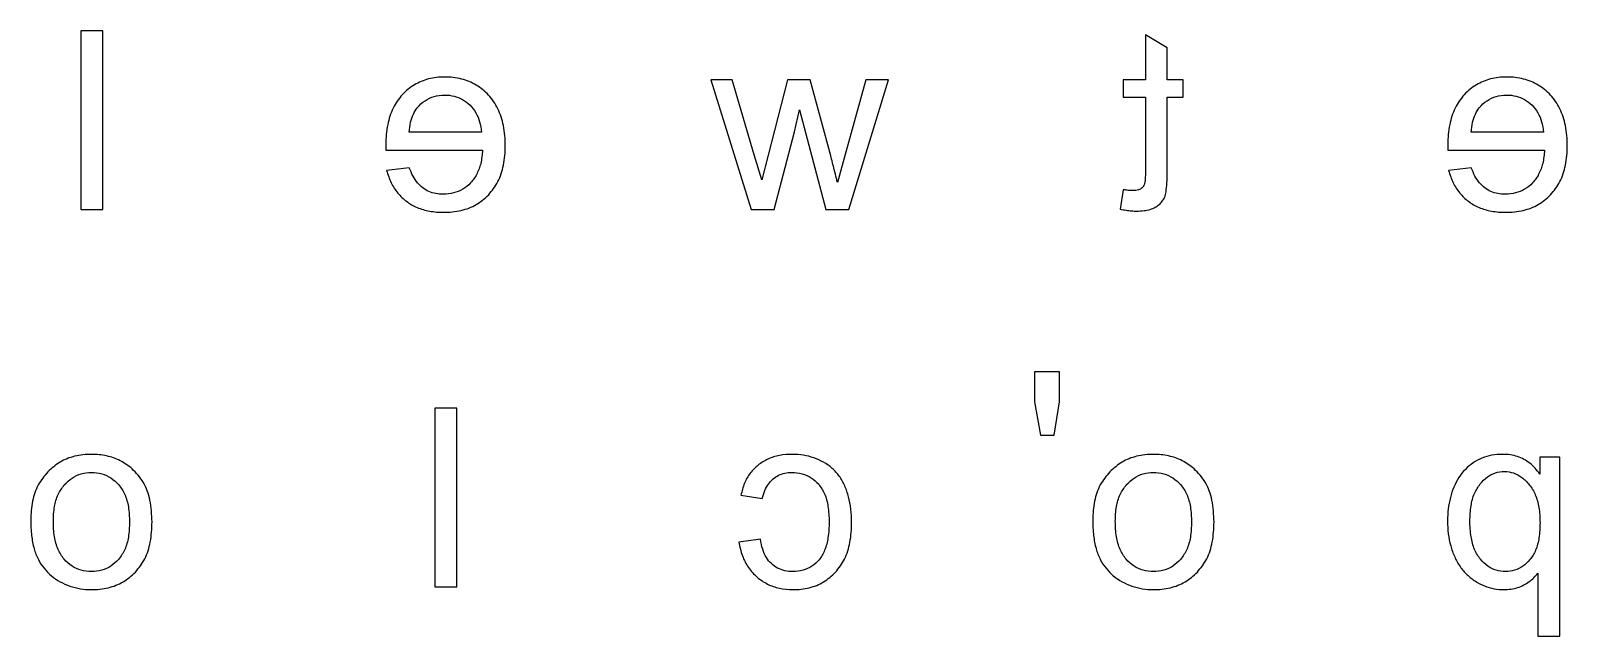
# Model space of a CAD drawing. Extents: x 20 to 296, y 20 to 296.
# Drawn here: x 87.9 to 153.1, y 57.4 to 83 of the extents above; entities that cross this region are included whole.
import ezdxf

# ---------------------------------------------------------------- set-up
doc = ezdxf.new("R2010")
doc.units = 0
doc.layers.add('english_lower_FINAL_Helvetica_C4_v3.0', color=7, linetype='CONTINUOUS')

msp = doc.modelspace()

# ---------------------------------------------------------------- linework, layer by layer
at = {"layer": 'english_lower_FINAL_Helvetica_C4_v3.0', "color": 7}
for p, q in [((90.997777, 83.04283), (90.067601, 83.04283)), ((90.067601, 83.04283), (90.067601, 75.467065)), ((90.997777, 75.467065), (90.997777, 83.04283)), ((136.102923, 82.314193), (135.177915, 82.872298)), ((135.177915, 82.872298), (135.177915, 80.955103)), ((136.102923, 80.955103), (136.102923, 82.314193)), ((117.664658, 80.955103), (116.76032, 80.955103)), ((116.76032, 80.955103), (118.475978, 75.467065)), ((118.605169, 77.78217), (117.664658, 80.955103)), ((120.015936, 80.955103), (119.19428, 77.771834)), ((120.971949, 80.955103), (120.015936, 80.955103)), ((121.845281, 77.740828), (120.971949, 80.955103)), ((123.328395, 80.955103), (122.455063, 77.787337)), ((122.610092, 75.467065), (124.289576, 80.955103)), ((124.289576, 80.955103), (123.328395, 80.955103)), ((135.177915, 80.955103), (134.242572, 80.955103)), ((134.242572, 80.955103), (134.242572, 80.231632)), ((136.785052, 80.955103), (136.102923, 80.955103)), ((136.785052, 80.231632), (136.785052, 80.955103)), ((134.242572, 80.231632), (135.177915, 80.231632)), ((135.177915, 80.231632), (135.177915, 77.022526)), ((136.102923, 77.074202), (136.102923, 80.231632)), ((136.102923, 80.231632), (136.785052, 80.231632)), ((120.315659, 78.753686), (120.527532, 79.68903)), ((120.527532, 79.68903), (121.638575, 75.467065)), ((107.041729, 78.738184), (103.977317, 78.738184)), ((107.041729, 78.738184), (107.041729, 78.738184)), ((119.442327, 75.467065), (120.315659, 78.753686)), ((152.041745, 78.738184), (148.977332, 78.738184)), ((152.041745, 78.738184), (152.041745, 78.738184)), ((103.000633, 77.973372), (107.093406, 77.973372)), ((118.920395, 76.722803), (118.605169, 77.78217)), ((119.19428, 77.771834), (118.920395, 76.722803)), ((122.455063, 77.787337), (122.129501, 76.609115)), ((148.000648, 77.973372), (152.093422, 77.973372)), ((103.987652, 77.234399), (103.02647, 77.115544)), ((103.987653, 77.234399), (103.987652, 77.234399)), ((148.987668, 77.234399), (148.026486, 77.115544)), ((148.987668, 77.234399), (148.987668, 77.234399)), ((134.242572, 76.299056), (134.108213, 75.477401)), ((134.242572, 76.299056), (134.242572, 76.299056)), ((90.067601, 75.467065), (90.997777, 75.467065)), ((90.997777, 75.467065), (90.997777, 75.467065)), ((118.475978, 75.467065), (119.442327, 75.467065)), ((121.638575, 75.467065), (122.610092, 75.467065)), ((122.610092, 75.467065), (122.610092, 75.467065)), ((131.545627, 68.575802), (130.48626, 68.575802)), ((130.48626, 68.575802), (130.48626, 67.309729)), ((131.545627, 67.309729), (131.545627, 68.575802)), ((130.48626, 67.309729), (130.734307, 65.893795)), ((131.307915, 65.893795), (131.545627, 67.309729)), ((105.997782, 67.042841), (105.067607, 67.042841)), ((105.067607, 67.042841), (105.067607, 59.467076)), ((105.997782, 59.467076), (105.997782, 67.042841)), ((130.734307, 65.893795), (131.307915, 65.893795)), ((131.307915, 65.893795), (131.307915, 65.893795)), ((152.744544, 64.955113), (151.897051, 64.955113)), ((151.897051, 64.955113), (151.897051, 64.241978)), ((152.744544, 57.363845), (152.744544, 64.955113)), ((118.040201, 63.342809), (118.944538, 63.203282)), ((92.134741, 62.211095), (92.134741, 62.211095)), ((93.090755, 62.211095), (93.090755, 62.211095)), ((137.134757, 62.211095), (137.134757, 62.211095)), ((138.090771, 62.211095), (138.090771, 62.211095)), ((151.902218, 62.180089), (151.902218, 62.180089)), ((118.867024, 61.477289), (117.952351, 61.358434)), ((118.867024, 61.477289), (118.867024, 61.477289)), ((151.814368, 60.035517), (151.814368, 57.363845)), ((105.067607, 59.467076), (105.997782, 59.467076)), ((105.997782, 59.467076), (105.997782, 59.467076)), ((151.814368, 57.363845), (152.744544, 57.363845)), ((152.744544, 57.363845), (152.744544, 57.363845))]:
    msp.add_line(p, q, dxfattribs=at)
for points, knots in [([(107.351788, 76.082015), (107.493906, 76.262641), (107.788158, 76.636621), (108.010636, 77.367257), (108.077621, 78.173384), (108.011981, 78.990272), (107.778095, 79.734877), (107.372176, 80.329871), (106.838001, 80.767058), (106.193991, 81.030013), (105.49877, 81.104272), (104.809452, 81.031005), (104.183566, 80.772502), (103.662807, 80.34456), (103.265739, 79.76162), (103.03715, 79.031478), (102.992952, 78.480572), (102.995973, 78.150981), (102.997801, 78.068294), (102.999628, 78.007056), (103.000633, 77.973372)], [0, 0, 0, 0, 0.68442, 1.41707, 2.247001, 3.105051, 3.86003, 4.561418, 5.234878, 5.902169, 6.618069, 7.3121, 7.9615, 8.619727, 9.306774, 10.047047, 10.888929, 10.95324, 11.035941, 11.137038, 11.137038, 11.137038, 11.137038]), ([(152.351803, 76.082015), (152.493922, 76.262641), (152.788174, 76.636621), (153.010652, 77.367257), (153.077637, 78.173384), (153.011997, 78.990272), (152.778111, 79.734877), (152.372192, 80.329871), (151.838017, 80.767058), (151.194007, 81.030013), (150.498786, 81.104272), (149.809467, 81.031005), (149.183582, 80.772502), (148.662823, 80.34456), (148.265755, 79.76162), (148.037165, 79.031478), (147.992968, 78.480572), (147.995989, 78.150981), (147.997817, 78.068294), (147.999644, 78.007056), (148.000648, 77.973372)], [0, 0, 0, 0, 0.68442, 1.41707, 2.247001, 3.105051, 3.86003, 4.561418, 5.234878, 5.902169, 6.618069, 7.3121, 7.9615, 8.619727, 9.306774, 10.047047, 10.888929, 10.95324, 11.035941, 11.137038, 11.137038, 11.137038, 11.137038]), ([(103.977317, 78.738184), (103.994698, 78.880087), (104.026911, 79.143067), (104.1415, 79.498928), (104.341221, 79.819959), (104.637057, 80.090483), (105.039468, 80.279317), (105.468239, 80.330515), (105.883398, 80.285805), (106.257045, 80.13806), (106.575364, 79.896176), (106.824854, 79.572972), (106.990963, 79.177075), (107.024317, 78.888715), (107.041729, 78.738184)], [0, 0, 0, 0, 0.428382, 0.793891, 1.111111, 1.552854, 1.976702, 2.423407, 2.831001, 3.218364, 3.613519, 4.015839, 4.430444, 4.883257, 4.883257, 4.883257, 4.883257]), ([(148.977332, 78.738184), (148.994714, 78.880087), (149.026927, 79.143067), (149.141516, 79.498928), (149.341237, 79.819959), (149.637073, 80.090483), (150.039484, 80.279317), (150.468255, 80.330515), (150.883413, 80.285805), (151.25706, 80.13806), (151.57538, 79.896176), (151.82487, 79.572972), (151.990978, 79.177075), (152.024333, 78.888715), (152.041745, 78.738184)], [0, 0, 0, 0, 0.428382, 0.793891, 1.111111, 1.552854, 1.976702, 2.423407, 2.831001, 3.218364, 3.613519, 4.015839, 4.430444, 4.883257, 4.883257, 4.883257, 4.883257]), ([(107.093406, 77.973372), (107.074915, 77.786605), (107.040219, 77.436147), (106.868301, 76.958306), (106.602476, 76.580647), (106.263561, 76.306122), (105.865481, 76.139635), (105.471303, 76.09569), (105.115202, 76.125421), (104.816618, 76.215795), (104.550149, 76.368982), (104.320441, 76.592331), (104.127125, 76.885545), (104.036066, 77.113307), (103.987653, 77.234399)], [0, 0, 0, 0, 0.56151, 1.053643, 1.504523, 1.930468, 2.345072, 2.781287, 3.107071, 3.41165, 3.709563, 4.020236, 4.364215, 4.754705, 4.754705, 4.754705, 4.754705]), ([(122.129501, 76.609115), (122.115942, 76.664052), (122.071317, 76.844864), (121.976086, 77.22198), (121.894836, 77.544263), (121.845281, 77.740828)], [0, 0, 0, 0, 0.169758, 0.558711, 1.166859, 1.166859, 1.166859, 1.166859]), ([(152.093422, 77.973372), (152.074931, 77.786605), (152.040235, 77.436147), (151.868316, 76.958306), (151.602492, 76.580647), (151.263577, 76.306122), (150.865497, 76.139635), (150.471319, 76.09569), (150.115218, 76.125421), (149.816633, 76.215795), (149.550165, 76.368982), (149.320457, 76.592331), (149.127141, 76.885545), (149.036081, 77.113307), (148.987668, 77.234399)], [0, 0, 0, 0, 0.56151, 1.053643, 1.504523, 1.930468, 2.345072, 2.781287, 3.107071, 3.41165, 3.709563, 4.020236, 4.364215, 4.754705, 4.754705, 4.754705, 4.754705]), ([(103.02647, 77.115544), (103.08363, 76.938941), (103.194193, 76.597345), (103.484869, 76.150017), (103.858187, 75.789556), (104.317342, 75.52588), (104.855443, 75.372291), (105.49016, 75.32353), (106.169556, 75.390478), (106.843595, 75.632619), (107.183663, 75.933342), (107.351788, 76.082015)], [0, 0, 0, 0, 0.554895, 1.073316, 1.581748, 2.0988, 2.644921, 3.246591, 3.998672, 4.681959, 5.350074, 5.350074, 5.350074, 5.350074]), ([(134.108213, 75.477401), (134.192242, 75.460993), (134.35346, 75.429514), (134.588326, 75.401635), (134.843234, 75.390491), (135.108875, 75.404298), (135.375383, 75.453963), (135.593251, 75.543941), (135.765108, 75.664685), (135.899597, 75.806547), (136.007955, 75.987932), (136.065157, 76.252663), (136.098149, 76.621236), (136.101185, 76.909239), (136.102923, 77.074202)], [0, 0, 0, 0, 0.256782, 0.492664, 0.708752, 1.021615, 1.288832, 1.518109, 1.722963, 1.91429, 2.101104, 2.348729, 2.717583, 3.212116, 3.212116, 3.212116, 3.212116]), ([(135.177915, 77.022526), (135.177272, 76.944525), (135.176157, 76.809383), (135.16237, 76.638577), (135.140445, 76.517763), (135.092703, 76.439024), (135.038543, 76.377654), (134.969985, 76.324823), (134.8811, 76.287958), (134.772446, 76.266743), (134.655232, 76.261063), (134.529072, 76.266379), (134.392869, 76.278715), (134.295155, 76.291939), (134.242572, 76.299056)], [0, 0, 0, 0, 0.233749, 0.404985, 0.515422, 0.596968, 0.677505, 0.760303, 0.854169, 0.96329, 1.090977, 1.20531, 1.341924, 1.501098, 1.501098, 1.501098, 1.501098]), ([(148.026486, 77.115544), (148.083646, 76.938941), (148.194209, 76.597345), (148.484885, 76.150017), (148.858202, 75.789556), (149.317358, 75.52588), (149.855459, 75.372291), (150.490176, 75.32353), (151.169572, 75.390478), (151.84361, 75.632619), (152.183678, 75.933342), (152.351803, 76.082015)], [0, 0, 0, 0, 0.554895, 1.073316, 1.581748, 2.0988, 2.644921, 3.246591, 3.998672, 4.681959, 5.350074, 5.350074, 5.350074, 5.350074]), ([(92.243262, 64.469355), (92.079811, 64.591754), (91.752672, 64.83673), (91.153136, 65.037464), (90.49549, 65.102597), (89.819044, 65.029604), (89.16869, 64.781913), (88.834682, 64.484221), (88.667253, 64.334996)], [0, 0, 0, 0, 0.60929, 1.21947, 1.867256, 2.580605, 3.245295, 3.913372, 3.913372, 3.913372, 3.913372]), ([(93.090755, 62.211095), (93.07515, 62.522068), (93.0461, 63.100963), (92.770164, 63.905912), (92.414358, 64.286393), (92.243262, 64.469355)], [0, 0, 0, 0, 0.933216, 1.737233, 2.481996, 2.481996, 2.481996, 2.481996]), ([(118.768838, 64.624384), (118.651216, 64.515827), (118.412648, 64.295646), (118.165533, 63.848547), (118.083127, 63.516022), (118.040201, 63.342809)], [0, 0, 0, 0, 0.477911, 0.96932, 1.503615, 1.503615, 1.503615, 1.503615]), ([(122.050292, 60.076858), (122.188512, 60.258177), (122.477457, 60.637218), (122.689929, 61.377982), (122.74747, 62.096693), (122.713166, 62.746035), (122.616232, 63.26989), (122.45492, 63.742591), (122.225724, 64.156837), (121.92114, 64.499173), (121.548409, 64.756667), (121.134487, 64.941574), (120.690523, 65.055666), (120.197706, 65.092881), (119.686314, 65.048967), (119.179286, 64.904464), (118.903389, 64.716199), (118.768838, 64.624384)], [0, 0, 0, 0, 0.678887, 1.419192, 2.268352, 2.837161, 3.364863, 3.861693, 4.32939, 4.775852, 5.223335, 5.677959, 6.129585, 6.59159, 7.153693, 7.664199, 8.150165, 8.150165, 8.150165, 8.150165]), ([(137.243278, 64.469355), (137.079827, 64.591754), (136.752687, 64.83673), (136.153152, 65.037464), (135.495506, 65.102597), (134.81906, 65.029604), (134.168706, 64.781913), (133.834698, 64.484221), (133.667269, 64.334996)], [0, 0, 0, 0, 0.60929, 1.21947, 1.867256, 2.580605, 3.245295, 3.913372, 3.913372, 3.913372, 3.913372]), ([(138.090771, 62.211095), (138.075166, 62.522068), (138.046116, 63.100963), (137.770179, 63.905912), (137.414374, 64.286393), (137.243278, 64.469355)], [0, 0, 0, 0, 0.933216, 1.737233, 2.481996, 2.481996, 2.481996, 2.481996]), ([(151.897051, 64.241978), (151.830031, 64.329297), (151.700574, 64.497962), (151.47178, 64.708785), (151.223677, 64.875168), (150.947805, 64.996383), (150.637596, 65.065421), (150.268577, 65.088611), (149.859717, 65.054637), (149.437307, 64.932839), (149.056594, 64.729211), (148.723781, 64.451848), (148.448801, 64.102933), (148.240926, 63.693158), (148.090022, 63.2411), (147.998802, 62.75602), (147.969867, 62.241099), (148.000699, 61.716976), (148.101779, 61.205027), (148.269659, 60.735908), (148.498675, 60.316923), (148.79678, 59.964226), (149.152586, 59.690165), (149.542662, 59.491544), (149.952581, 59.369215), (150.333202, 59.333576), (150.668806, 59.356474), (150.951956, 59.42181), (151.210382, 59.531486), (151.440137, 59.675664), (151.645895, 59.840402), (151.75858, 59.970907), (151.814368, 60.035517)], [0, 0, 0, 0, 0.32974, 0.636924, 0.92851, 1.222403, 1.535367, 1.87667, 2.32862, 2.759257, 3.186178, 3.614633, 4.049906, 4.509346, 4.986157, 5.475343, 5.985551, 6.529783, 7.046309, 7.5456, 8.019085, 8.471233, 8.920537, 9.357335, 9.777569, 10.196304, 10.496821, 10.783448, 11.063917, 11.33464, 11.595337, 11.850951, 11.850951, 11.850951, 11.850951]), ([(88.667253, 64.334996), (88.52225, 64.156758), (88.224043, 63.7902), (87.993515, 63.071298), (87.932975, 62.340445), (87.968611, 61.661142), (88.068279, 61.096402), (88.247635, 60.625104), (88.499563, 60.238457), (88.813957, 59.918328), (89.189459, 59.66725), (89.605371, 59.479831), (90.053187, 59.366431), (90.602843, 59.325598), (91.223911, 59.39196), (91.880264, 59.636196), (92.215531, 59.933639), (92.382788, 60.082026)], [0, 0, 0, 0, 0.684229, 1.40716, 2.219539, 2.876794, 3.443335, 3.933286, 4.378575, 4.818297, 5.270105, 5.725776, 6.180741, 6.648468, 7.372589, 8.041439, 8.707292, 8.707292, 8.707292, 8.707292]), ([(89.370052, 63.782058), (89.475095, 63.887095), (89.680017, 64.092004), (90.084611, 64.272914), (90.518861, 64.327299), (90.95562, 64.274319), (91.358554, 64.09183), (91.70105, 63.792312), (91.961941, 63.36939), (92.111798, 62.824861), (92.126684, 62.426632), (92.134741, 62.211095)], [0, 0, 0, 0, 0.442599, 0.863437, 1.300314, 1.742806, 2.166066, 2.607636, 3.088274, 3.635562, 4.281246, 4.281246, 4.281246, 4.281246]), ([(121.337157, 63.807897), (121.426758, 63.678627), (121.621677, 63.397414), (121.749918, 62.840713), (121.790112, 62.213979), (121.752852, 61.58299), (121.622078, 61.029691), (121.381436, 60.606379), (121.05663, 60.315239), (120.670404, 60.140316), (120.274208, 60.09416), (119.906046, 60.129593), (119.590496, 60.244233), (119.317265, 60.436012), (119.097217, 60.710368), (118.941245, 61.066712), (118.892907, 61.334109), (118.867024, 61.477289)], [0, 0, 0, 0, 0.468246, 1.018624, 1.68188, 2.353604, 2.907624, 3.372925, 3.790537, 4.195263, 4.624931, 4.972028, 5.296827, 5.620692, 5.961098, 6.338882, 6.774337, 6.774337, 6.774337, 6.774337]), ([(118.944538, 63.203282), (118.976191, 63.317661), (119.036083, 63.534086), (119.191887, 63.819581), (119.393306, 64.040991), (119.631613, 64.200986), (119.903671, 64.296121), (120.24417, 64.327287), (120.630132, 64.28016), (121.034108, 64.109097), (121.235247, 63.909185), (121.337157, 63.807897)], [0, 0, 0, 0, 0.355178, 0.672062, 0.965487, 1.24497, 1.524454, 1.820637, 2.263476, 2.679909, 3.107596, 3.107596, 3.107596, 3.107596]), ([(133.667269, 64.334996), (133.522266, 64.156758), (133.224058, 63.7902), (132.993531, 63.071298), (132.932991, 62.340445), (132.968626, 61.661142), (133.068295, 61.096402), (133.247651, 60.625104), (133.499579, 60.238457), (133.813973, 59.918328), (134.189475, 59.66725), (134.605387, 59.479831), (135.053203, 59.366431), (135.602859, 59.325598), (136.223927, 59.39196), (136.88028, 59.636196), (137.215547, 59.933639), (137.382804, 60.082026)], [0, 0, 0, 0, 0.684229, 1.40716, 2.219539, 2.876794, 3.443335, 3.933286, 4.378575, 4.818297, 5.270105, 5.725776, 6.180741, 6.648468, 7.372589, 8.041439, 8.707292, 8.707292, 8.707292, 8.707292]), ([(134.370068, 63.782058), (134.475111, 63.887095), (134.680033, 64.092004), (135.084627, 64.272914), (135.518877, 64.327299), (135.955636, 64.274319), (136.35857, 64.09183), (136.701066, 63.792312), (136.961957, 63.36939), (137.111814, 62.824861), (137.1267, 62.426632), (137.134757, 62.211095)], [0, 0, 0, 0, 0.442599, 0.863437, 1.300314, 1.742806, 2.166066, 2.607636, 3.088274, 3.635562, 4.281246, 4.281246, 4.281246, 4.281246]), ([(151.902218, 62.180089), (151.894745, 61.964328), (151.881016, 61.56798), (151.74343, 61.028156), (151.50063, 60.613274), (151.186732, 60.323044), (150.825562, 60.14315), (150.432242, 60.08979), (150.036064, 60.144463), (149.66765, 60.330125), (149.34616, 60.630458), (149.094649, 61.060423), (148.956061, 61.621393), (148.916723, 62.248287), (148.957383, 62.866257), (149.086552, 63.413651), (149.276522, 63.696822), (149.364906, 63.828567)], [0, 0, 0, 0, 0.646566, 1.187725, 1.652512, 2.068225, 2.453418, 2.843918, 3.241486, 3.63514, 4.061758, 4.544764, 5.107225, 5.779113, 6.421714, 6.964991, 7.43766, 7.43766, 7.43766, 7.43766]), ([(149.364906, 63.828567), (149.460961, 63.931997), (149.644774, 64.129924), (150.007034, 64.312462), (150.393415, 64.370228), (150.785729, 64.309051), (151.150882, 64.107866), (151.473786, 63.79295), (151.730632, 63.357004), (151.879064, 62.801647), (151.894113, 62.397681), (151.902218, 62.180089)], [0, 0, 0, 0, 0.420757, 0.805167, 1.190242, 1.576509, 1.974116, 2.420799, 2.91513, 3.473533, 4.125468, 4.125468, 4.125468, 4.125468]), ([(91.674821, 60.629796), (91.569333, 60.525658), (91.36273, 60.3217), (90.954393, 60.143572), (90.518525, 60.089751), (90.080998, 60.143108), (89.679806, 60.328089), (89.337863, 60.630723), (89.076148, 61.060252), (88.931287, 61.615048), (88.890119, 62.230895), (88.933359, 62.837352), (89.075317, 63.376182), (89.275585, 63.651968), (89.370052, 63.782058)], [0, 0, 0, 0, 0.44157, 0.86483, 1.307322, 1.747045, 2.169448, 2.612478, 3.097989, 3.655206, 4.315773, 4.941472, 5.477691, 5.956473, 5.956473, 5.956473, 5.956473]), ([(136.674837, 60.629796), (136.569348, 60.525658), (136.362746, 60.3217), (135.954408, 60.143572), (135.51854, 60.089751), (135.081013, 60.143108), (134.679822, 60.328089), (134.337879, 60.630723), (134.076163, 61.060252), (133.931302, 61.615048), (133.890134, 62.230895), (133.933374, 62.837352), (134.075333, 63.376182), (134.2756, 63.651968), (134.370068, 63.782058)], [0, 0, 0, 0, 0.44157, 0.86483, 1.307322, 1.747045, 2.169448, 2.612478, 3.097989, 3.655206, 4.315773, 4.941472, 5.477691, 5.956473, 5.956473, 5.956473, 5.956473]), ([(92.134741, 62.211095), (92.126007, 61.995917), (92.109853, 61.597963), (91.967586, 61.045414), (91.768167, 60.762312), (91.674821, 60.629796)], [0, 0, 0, 0, 0.646256, 1.195198, 1.67827, 1.67827, 1.67827, 1.67827]), ([(92.382788, 60.082026), (92.525816, 60.263492), (92.824231, 60.642103), (93.052186, 61.390104), (93.077324, 61.925202), (93.090755, 62.211095)], [0, 0, 0, 0, 0.688416, 1.436313, 2.294311, 2.294311, 2.294311, 2.294311]), ([(137.134757, 62.211095), (137.126023, 61.995917), (137.109869, 61.597963), (136.967602, 61.045414), (136.768182, 60.762312), (136.674837, 60.629796)], [0, 0, 0, 0, 0.646256, 1.195198, 1.67827, 1.67827, 1.67827, 1.67827]), ([(137.382804, 60.082026), (137.525832, 60.263492), (137.824246, 60.642103), (138.052202, 61.390104), (138.07734, 61.925202), (138.090771, 62.211095)], [0, 0, 0, 0, 0.688416, 1.436313, 2.294311, 2.294311, 2.294311, 2.294311]), ([(117.952351, 61.358434), (117.993915, 61.160483), (118.073775, 60.780144), (118.339554, 60.269874), (118.704822, 59.860628), (119.154657, 59.558422), (119.675858, 59.377606), (120.28214, 59.32183), (120.926069, 59.391365), (121.565674, 59.634572), (121.888889, 59.929553), (122.050292, 60.076858)], [0, 0, 0, 0, 0.604553, 1.161579, 1.703216, 2.234633, 2.769616, 3.340554, 4.047497, 4.699715, 5.350289, 5.350289, 5.350289, 5.350289])]:
    msp.add_open_spline(points, degree=3, knots=knots, dxfattribs=at)

doc.saveas('drawing.dxf')
